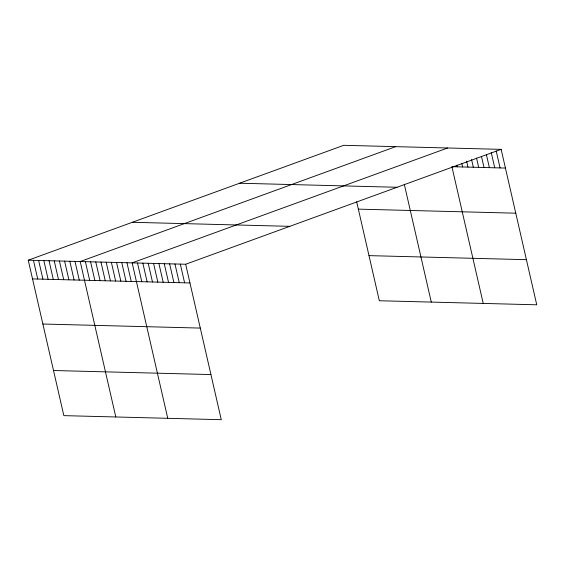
<?xml version="1.0" encoding="UTF-8"?>
<svg xmlns="http://www.w3.org/2000/svg" width="565" height="565" viewBox="0 0 565 565"><rect width="100%" height="100%" fill="white"/><g stroke="black" fill="none" stroke-linecap="round" stroke-linejoin="round"><path stroke-width="0.85" d="M28.25 260.197L185.673 264.251L221.268 419.689L63.852 415.635L28.25 260.197L343.732 145.311L501.148 149.365L536.75 304.803L379.327 300.75L356.656 201.747M395.677 146.646L80.202 261.538L115.797 416.97M447.628 147.988L132.146 262.873L167.749 418.312M185.673 264.251L501.148 149.365M505.435 168.066L451.908 166.689L483.23 303.426M239.624 183.222L397.04 187.276M358.344 209.135L515.767 213.189M132.358 222.285L289.781 226.339M368.994 255.627L526.418 259.681M32.537 278.898L189.953 282.952M42.869 324.02L200.285 328.081M53.513 370.513L210.936 374.567M496.19 150.926L500.082 167.932M491.225 152.486L494.728 167.791M486.458 154.902L489.375 167.657M481.493 156.463L484.021 167.515M476.528 158.023L478.675 167.381M471.57 159.591L473.322 167.24M466.605 161.152L467.968 167.106M461.838 163.567L462.615 166.965M456.873 165.128L457.262 166.823M404.286 184.218L431.279 302.084M180.32 264.116L184.6 282.818M174.966 263.975L179.246 282.677M169.613 263.841L173.9 282.542M164.26 263.7L168.547 282.401M158.906 263.565L163.193 282.267M153.56 263.424L157.84 282.126M148.207 263.29L152.486 281.991M142.853 263.149L147.133 281.85M137.5 263.015L141.787 281.716M126.956 262.739L131.235 281.441M121.758 262.605L126.044 281.306M116.567 262.471L120.846 281.172M111.369 262.337L115.648 281.038M106.171 262.202L110.458 280.904M100.98 262.068L105.26 280.77M95.782 261.934L100.069 280.643M90.591 261.8L94.871 280.508M85.393 261.666L89.68 280.374M75.004 261.404L79.291 280.106M69.806 261.27L74.093 279.972M64.615 261.136L68.895 279.837M59.417 261.002L63.704 279.703M54.226 260.868L58.506 279.569M49.028 260.733L53.315 279.435M43.837 260.599L48.117 279.301M38.639 260.465L42.926 279.166M33.448 260.331L37.728 279.032"/></g></svg>
